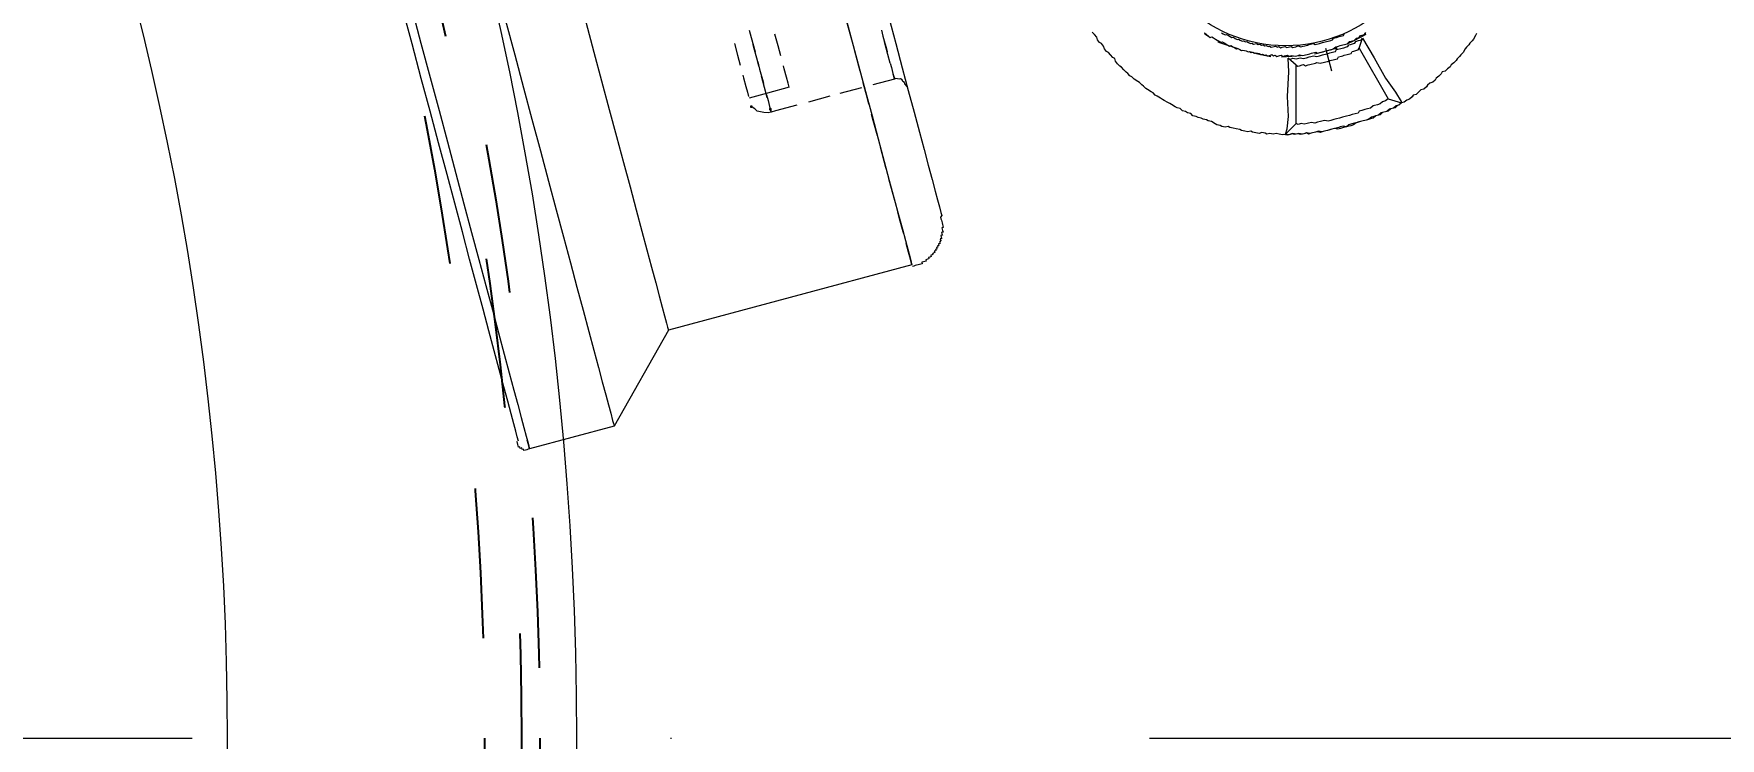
# Model space of a CAD drawing. Header units: millimetres. Extents: x 89051 to 218395, y -330386 to -125649.
# Drawn here: x 98586.9 to 98724.5, y -134300.8 to -134243.4 of the extents above; entities that cross this region are included whole.
import ezdxf

# ---------------------------------------------------------------- set-up
doc = ezdxf.new("R2010")
doc.units = ezdxf.units.MM
doc.header["$LTSCALE"] = 13
for name, pattern in [('1 实线', [0]), ('ACAD_ISO03W100', [1.18, 0.47, -0.71]), ('ACAD_ISO04W100', [30, 24, -3, 0, -3]), ('CENTER', [50.8, 31.75, -6.35, 6.35, -6.35])]:
    doc.linetypes.add(name, pattern=pattern)
doc.layers.get('0').update_dxf_attribs({"color": 1, "linetype": 'CENTER'})
doc.layers.add('C00-00-00', color=7, linetype='Continuous')
doc.layers.add('粗实线', color=4, linetype='Continuous')
doc.layers.add('C00-00-FF', color=5, linetype='Continuous', true_color=0x0000ff)
doc.layers.add('标注、文本', color=3, linetype='Continuous', lineweight=25)
doc.styles.get("Standard").update_dxf_attribs({"font": 'gbenor.shx', "bigfont": 'gbcbig.shx'})
doc.dimstyles.new('1-15', dxfattribs={"dimscale": 20, "dimtxt": 3.5, "dimasz": 2, "dimexe": 1.5, "dimexo": 0.5, "dimgap": 0.5, "dimtad": 1, "dimtoh": 1, "dimdec": 1, "dimdsep": 46, "dimtxsty": 'Standard', "dimcen": 2.5, "dimclrd": 3, "dimclre": 3, "dimclrt": 3, "dimadec": 0, "dimazin": 2, "dimtfac": 1, "dimtdec": 1, "dimtmove": 0, "dimatfit": 2, "dimfxl": 1, "dimarcsym": 0})

# ---------------------------------------------------------------- blocks, each defined once
blk = doc.blocks.new('225635')
at = {"layer": 'C00-00-00'}
h = blk.add_hatch(color=256, dxfattribs=at)
h.dxf.hatch_style = 2
h.paths.add_polyline_path([(72470.48, -125634.78), (72470.39, -125634.82), (72470.36, -125634.9), (72470.39, -125634.99), (72470.48, -125635.03), (72470.57, -125634.99), (72470.6, -125634.9), (72470.57, -125634.82)])
h = blk.add_hatch(color=256, dxfattribs=at)
h.dxf.hatch_style = 2
h.paths.add_polyline_path([(72471.93, -125635.39), (72471.85, -125635.42), (72471.81, -125635.51), (72471.85, -125635.6), (72471.93, -125635.63), (72472.02, -125635.6), (72472.05, -125635.51), (72472.02, -125635.42)])
h = blk.add_hatch(color=256, dxfattribs=at)
h.dxf.hatch_style = 2
h.paths.add_polyline_path([(72517.79, -125642.53), (72517.71, -125642.56), (72517.67, -125642.65), (72517.71, -125642.73), (72517.79, -125642.77), (72517.88, -125642.73), (72517.91, -125642.65), (72517.88, -125642.56)])
at = {"layer": 'C00-00-00', "lineweight": 15}
for points in [[(72445.07, -125656.32), (72445.07, -125655.96), (72445.07, -125655.48), (72445.07, -125654.87), (72445.07, -125654.02), (72445.07, -125652.94), (72445.07, -125651.73), (72445.07, -125650.27), (72445.07, -125648.7), (72445.07, -125647.01), (72445.07, -125645.19), (72445.07, -125643.13), (72445.07, -125640.96), (72445.07, -125638.66), (72445.07, -125636.24), (72445.07, -125633.82), (72445.07, -125631.15), (72445.07, -125628.49), (72445.07, -125625.71), (72445.07, -125622.8), (72445.07, -125620.02)], [(72445.79, -125620.02), (72445.79, -125622.93), (72445.79, -125625.83), (72445.79, -125628.61), (72445.79, -125631.27), (72445.79, -125633.94), (72445.79, -125636.48), (72445.79, -125638.9), (72445.79, -125641.2), (72445.79, -125643.38), (72445.79, -125645.43), (72445.79, -125647.37), (72445.79, -125649.18), (72445.79, -125650.76), (72445.79, -125652.21), (72445.79, -125653.42), (72445.79, -125654.51), (72445.79, -125655.36), (72445.79, -125656.08), (72445.79, -125656.69), (72445.79, -125656.93), (72445.79, -125657.17)], [(72452.93, -125622.93), (72452.93, -125625.83), (72452.93, -125628.61), (72452.93, -125631.27), (72452.93, -125633.94), (72452.93, -125636.48), (72452.93, -125638.9), (72452.93, -125641.2), (72452.93, -125643.38), (72452.93, -125645.43), (72452.93, -125647.37), (72452.93, -125649.18), (72452.93, -125650.76), (72452.93, -125652.21), (72452.93, -125653.42), (72452.93, -125654.51), (72452.93, -125655.36), (72452.93, -125656.08), (72452.93, -125656.69), (72452.93, -125656.93), (72452.93, -125657.17)], [(72459.23, -125611.19), (72459.23, -125613.85), (72459.23, -125616.63), (72459.23, -125619.42), (72459.23, -125622.08), (72459.23, -125624.74), (72459.23, -125627.28), (72459.23, -125629.7), (72459.23, -125632.12), (72459.23, -125634.42), (72459.23, -125636.6), (72459.23, -125638.66), (72459.23, -125640.59), (72459.23, -125642.41), (72459.23, -125643.98), (72459.23, -125645.43), (72459.23, -125646.76), (72459.23, -125647.85), (72459.23, -125648.82), (72459.23, -125649.55), (72459.23, -125650.15), (72459.23, -125650.51), (72459.23, -125650.76)], [(72479.8, -125621.35), (72479.8, -125624.01), (72479.8, -125626.56), (72479.8, -125629.1), (72479.8, -125631.52), (72479.8, -125633.82), (72479.8, -125636.12), (72479.8, -125638.17), (72479.8, -125640.11), (72479.8, -125642.04), (72479.8, -125643.62), (72479.8, -125645.19), (72479.8, -125646.52), (72479.8, -125647.73), (72479.8, -125648.7), (72479.8, -125649.43), (72479.8, -125650.15), (72479.8, -125650.51), (72479.8, -125650.76)], [(72483.19, -125620.99), (72483.19, -125623.53), (72483.19, -125626.07), (72483.19, -125628.49), (72483.19, -125630.79), (72483.19, -125632.97), (72483.19, -125635.03), (72483.19, -125636.96), (72483.19, -125638.78), (72483.19, -125640.47), (72483.19, -125641.92), (72483.19, -125643.25), (72483.19, -125644.46), (72483.19, -125645.43), (72483.19, -125646.16), (72483.19, -125646.76), (72483.19, -125647.25), (72483.19, -125647.49)], [(72529.17, -125644.46), (72529.05, -125644.59), (72528.81, -125644.83), (72528.68, -125644.95), (72528.44, -125645.07), (72528.32, -125645.19), (72528.08, -125645.31), (72527.96, -125645.43), (72527.72, -125645.67), (72527.47, -125645.8), (72527.35, -125645.92), (72527.11, -125646.04), (72526.99, -125646.16), (72526.75, -125646.28), (72526.51, -125646.4), (72526.39, -125646.52), (72526.14, -125646.64), (72525.9, -125646.76), (72525.66, -125646.76), (72525.54, -125646.88), (72525.3, -125647.01), (72525.05, -125647.13), (72524.93, -125647.25), (72524.69, -125647.37), (72524.45, -125647.37), (72524.21, -125647.49), (72524.09, -125647.61), (72523.84, -125647.73), (72523.6, -125647.73), (72523.36, -125647.85), (72523.12, -125647.97), (72522.88, -125647.97), (72522.76, -125648.09), (72522.51, -125648.22), (72522.27, -125648.22), (72522.03, -125648.34), (72521.79, -125648.34), (72521.54, -125648.46), (72521.42, -125648.46), (72521.18, -125648.58), (72520.94, -125648.58), (72520.7, -125648.58), (72520.46, -125648.7), (72520.21, -125648.7), (72519.97, -125648.7), (72519.73, -125648.82), (72519.49, -125648.82), (72519.25, -125648.82), (72519.12, -125648.82), (72518.88, -125648.94), (72518.64, -125648.94), (72518.4, -125648.94), (72518.16, -125648.94), (72517.91, -125648.94), (72517.67, -125648.94), (72517.43, -125648.94), (72517.19, -125648.94), (72516.95, -125649.06), (72516.7, -125648.94), (72516.46, -125648.94), (72516.34, -125648.94), (72516.1, -125648.94), (72515.86, -125648.94), (72515.62, -125648.94), (72515.37, -125648.94), (72515.13, -125648.94), (72514.89, -125648.94), (72514.65, -125648.82), (72514.41, -125648.82), (72514.16, -125648.82), (72513.92, -125648.82), (72513.68, -125648.7), (72513.56, -125648.7), (72513.32, -125648.7), (72513.07, -125648.58), (72512.83, -125648.58), (72512.59, -125648.46), (72512.35, -125648.46), (72512.11, -125648.46), (72511.86, -125648.34), (72511.74, -125648.34), (72511.5, -125648.22), (72511.26, -125648.09), (72511.02, -125648.09), (72510.78, -125647.97), (72510.53, -125647.97), (72510.41, -125647.85), (72510.17, -125647.73), (72509.93, -125647.73), (72509.69, -125647.61), (72509.44, -125647.49), (72509.32, -125647.37), (72509.08, -125647.37), (72508.84, -125647.25), (72508.6, -125647.13), (72508.48, -125647.01), (72508.23, -125646.88), (72507.99, -125646.76), (72507.75, -125646.64), (72507.63, -125646.52), (72507.39, -125646.52), (72507.15, -125646.4), (72507.02, -125646.28), (72506.78, -125646.16), (72506.66, -125646.04), (72506.42, -125645.8), (72506.18, -125645.67), (72506.06, -125645.55), (72505.81, -125645.43), (72505.69, -125645.31), (72505.45, -125645.19), (72505.33, -125645.07), (72505.09, -125644.95), (72504.97, -125644.71), (72504.72, -125644.59), (72504.6, -125644.46), (72504.36, -125644.34), (72504.24, -125644.1), (72504, -125643.98), (72503.88, -125643.86), (72503.64, -125643.62), (72503.51, -125643.5), (72503.39, -125643.38), (72503.15, -125643.13), (72503.03, -125643.01), (72502.91, -125642.89), (72502.67, -125642.65), (72502.55, -125642.53), (72502.43, -125642.29), (72502.3, -125642.17), (72502.06, -125641.92), (72501.94, -125641.8), (72501.82, -125641.56), (72501.7, -125641.44), (72501.58, -125641.2), (72501.46, -125641.08), (72501.22, -125640.83), (72501.09, -125640.59), (72500.97, -125640.47), (72500.85, -125640.23), (72500.73, -125640.11), (72500.61, -125639.87), (72500.49, -125639.62), (72500.37, -125639.5), (72500.25, -125639.26), (72500.13, -125639.02), (72500.13, -125638.78), (72500.01, -125638.66), (72499.88, -125638.41), (72499.76, -125638.17), (72499.64, -125638.05), (72499.52, -125637.81), (72499.52, -125637.57), (72499.4, -125637.33), (72499.28, -125637.2), (72499.16, -125636.96), (72499.16, -125636.72), (72499.04, -125636.48), (72498.92, -125636.24)], [(72470.48, -125629.58), (72470.48, -125630.55)], [(72471.93, -125628.85), (72471.93, -125629.46)], [(72471.93, -125629.46), (72471.93, -125630.67)], [(72473.87, -125630.67), (72473.87, -125629.7)], [(72507.75, -125638.66), (72507.75, -125638.78), (72507.87, -125638.9), (72507.99, -125639.02), (72508.11, -125639.14), (72508.23, -125639.14), (72508.36, -125639.26), (72508.48, -125639.38), (72508.6, -125639.5), (72508.72, -125639.62), (72508.84, -125639.75), (72508.96, -125639.75), (72509.08, -125639.87), (72509.2, -125639.99), (72509.32, -125640.11), (72509.44, -125640.23), (72509.57, -125640.23), (72509.69, -125640.35), (72509.81, -125640.47), (72509.93, -125640.59), (72510.05, -125640.59), (72510.17, -125640.71), (72510.29, -125640.83), (72510.41, -125640.83), (72510.65, -125640.96), (72510.78, -125641.08), (72510.9, -125641.08), (72511.02, -125641.2), (72511.14, -125641.2), (72511.26, -125641.32), (72511.38, -125641.32), (72511.62, -125641.44), (72511.74, -125641.56), (72511.86, -125641.56), (72511.99, -125641.68), (72512.11, -125641.68), (72512.23, -125641.8), (72512.47, -125641.8), (72512.59, -125641.8), (72512.71, -125641.92), (72512.83, -125641.92), (72512.95, -125642.04), (72513.2, -125642.04), (72513.32, -125642.04), (72513.44, -125642.17), (72513.56, -125642.17), (72513.8, -125642.17), (72513.92, -125642.29), (72514.04, -125642.29), (72514.16, -125642.29), (72514.41, -125642.41), (72514.53, -125642.41), (72514.65, -125642.41), (72514.77, -125642.41), (72515.01, -125642.53), (72515.13, -125642.53), (72515.25, -125642.53), (72515.37, -125642.53), (72515.62, -125642.53), (72515.74, -125642.53), (72515.86, -125642.53), (72516.1, -125642.53), (72516.22, -125642.65), (72516.34, -125642.65), (72516.46, -125642.65), (72516.7, -125642.65), (72516.83, -125642.65), (72516.95, -125642.65), (72517.07, -125642.65), (72517.31, -125642.65), (72517.43, -125642.65), (72517.55, -125642.65), (72517.79, -125642.53), (72517.91, -125642.53), (72518.04, -125642.53), (72518.16, -125642.53), (72518.4, -125642.53), (72518.52, -125642.53), (72518.64, -125642.53), (72518.76, -125642.53), (72519, -125642.41), (72519.12, -125642.41), (72519.25, -125642.41), (72519.37, -125642.41), (72519.61, -125642.29), (72519.73, -125642.29), (72519.85, -125642.29), (72519.97, -125642.17), (72520.21, -125642.17), (72520.33, -125642.17), (72520.46, -125642.04)], [(72509.08, -125639.02), (72509.2, -125639.14), (72509.32, -125639.26), (72509.44, -125639.26), (72509.57, -125639.38), (72509.69, -125639.5), (72509.81, -125639.62), (72509.93, -125639.62), (72510.05, -125639.75), (72510.17, -125639.87), (72510.29, -125639.87), (72510.41, -125639.99), (72510.53, -125640.11), (72510.65, -125640.11), (72510.78, -125640.23), (72510.9, -125640.23), (72511.02, -125640.35), (72511.14, -125640.47), (72511.26, -125640.47), (72511.38, -125640.59), (72511.62, -125640.59), (72511.74, -125640.71), (72511.86, -125640.71), (72511.99, -125640.83), (72512.11, -125640.83), (72512.23, -125640.96), (72512.35, -125640.96), (72512.47, -125641.08), (72512.59, -125641.08), (72512.71, -125641.2), (72512.95, -125641.2), (72513.07, -125641.2), (72513.2, -125641.32), (72513.32, -125641.32), (72513.44, -125641.44), (72513.56, -125641.44), (72513.8, -125641.44), (72513.92, -125641.56), (72514.04, -125641.56), (72514.16, -125641.56), (72514.28, -125641.56), (72514.41, -125641.68), (72514.65, -125641.68), (72514.77, -125641.68), (72514.89, -125641.68), (72515.01, -125641.8), (72515.13, -125641.8), (72515.37, -125641.8), (72515.49, -125641.8), (72515.62, -125641.8), (72515.74, -125641.8), (72515.86, -125641.8), (72516.1, -125641.8), (72516.22, -125641.92), (72516.34, -125641.92), (72516.46, -125641.92), (72516.58, -125641.92), (72516.83, -125641.92), (72516.95, -125641.92), (72517.07, -125641.92), (72517.19, -125641.92), (72517.31, -125641.92), (72517.55, -125641.92), (72517.67, -125641.92), (72517.79, -125641.8), (72517.91, -125641.8), (72518.04, -125641.8), (72518.28, -125641.8), (72518.4, -125641.8), (72518.52, -125641.8), (72518.64, -125641.8), (72518.76, -125641.68)], [(72470.48, -125630.55), (72470.48, -125631.4)], [(72471.93, -125630.19), (72471.93, -125630.06)], [(72471.93, -125631.52), (72471.93, -125630.19)], [(72473.87, -125631.52), (72473.87, -125630.67)], [(72479.8, -125631.76), (72479.8, -125629.94)], [(72470.48, -125632.24), (72470.48, -125632.48)], [(72470.48, -125632.48), (72470.48, -125633.21)], [(72471.93, -125631.52), (72471.93, -125632.12)], [(72471.93, -125631.88), (72471.93, -125631.52)], [(72471.93, -125632.12), (72471.93, -125633.21)], [(72473.87, -125632.61), (72473.87, -125632.36)], [(72482.34, -125631.64), (72482.34, -125632.12)], [(72482.34, -125632.12), (72482.34, -125633.21)], [(72470.48, -125633.21), (72470.48, -125633.69)], [(72470.48, -125633.69), (72470.48, -125634.06)], [(72471.93, -125633.69), (72471.93, -125632.73)], [(72471.93, -125633.21), (72471.93, -125633.33)], [(72471.93, -125634.42), (72471.93, -125633.69)], [(72473.87, -125633.33), (72473.87, -125632.61)], [(72473.87, -125633.82), (72473.87, -125633.33)], [(72473.87, -125634.06), (72473.87, -125633.82)], [(72479.8, -125634.42), (72479.8, -125632.61)], [(72482.34, -125633.69), (72482.34, -125632.61)], [(72482.34, -125633.21), (72482.34, -125633.45)], [(72482.34, -125634.42), (72482.34, -125633.69)], [(72472.05, -125634.18), (72470.48, -125634.18)], [(72470.72, -125635.15), (72470.48, -125634.9)], [(72470.84, -125635.39), (72470.72, -125635.15)], [(72471.93, -125634.3), (72471.93, -125634.78)], [(72471.93, -125634.54), (72471.93, -125634.42)], [(72471.93, -125634.78), (72471.93, -125635.27)], [(72473.87, -125634.18), (72472.05, -125634.18)], [(72473.87, -125634.18), (72473.87, -125634.06)], [(72482.34, -125634.42), (72482.34, -125634.78)], [(72482.34, -125634.78), (72482.34, -125635.27)], [(72471.08, -125635.51), (72470.84, -125635.39)], [(72471.33, -125635.63), (72471.08, -125635.51)], [(72471.69, -125635.75), (72471.33, -125635.63)], [(72471.93, -125635.75), (72471.69, -125635.75)], [(72471.93, -125635.27), (72471.93, -125635.63)], [(72471.93, -125635.75), (72471.93, -125635.51)], [(72471.93, -125635.63), (72471.93, -125635.75)], [(72472.29, -125635.75), (72471.93, -125635.75)], [(72474.11, -125635.75), (72472.29, -125635.75)], [(72476.89, -125635.75), (72475.08, -125635.75)], [(72479.56, -125635.75), (72477.74, -125635.75)], [(72479.8, -125636.72), (72479.8, -125635.39)], [(72482.34, -125635.75), (72480.52, -125635.75)], [(72482.34, -125635.27), (72482.34, -125635.63)], [(72482.34, -125635.51), (72482.34, -125635.39)], [(72482.34, -125635.75), (72482.34, -125635.51)], [(72482.34, -125635.63), (72482.34, -125635.75)], [(72482.46, -125635.75), (72482.34, -125635.75)], [(72482.7, -125635.87), (72482.46, -125635.75)], [(72482.82, -125635.87), (72482.7, -125635.87)], [(72482.94, -125635.99), (72482.82, -125635.87)], [(72482.94, -125636.12), (72482.94, -125635.99)], [(72483.06, -125636.24), (72482.94, -125636.12)], [(72483.06, -125636.36), (72483.06, -125636.24)], [(72483.19, -125636.6), (72483.06, -125636.36)], [(72479.8, -125637.2), (72479.8, -125636.72)], [(72479.8, -125638.78), (72479.8, -125638.05)], [(72479.8, -125639.87), (72479.8, -125638.78)], [(72507.75, -125638.66), (72507.99, -125639.02)], [(72508.6, -125639.62), (72508.72, -125639.75)], [(72508.72, -125639.75), (72510.05, -125640.59)], [(72479.8, -125642.53), (72479.8, -125640.83)], [(72510.9, -125641.08), (72511.5, -125641.44)], [(72511.5, -125641.44), (72512.47, -125641.92)], [(72479.8, -125642.65), (72479.8, -125642.53)], [(72511.99, -125648.34), (72512.23, -125647.97), (72512.59, -125647.01), (72512.95, -125645.43), (72513.56, -125643.5), (72513.8, -125642.41)], [(72513.07, -125647.73), (72514.28, -125643.13)], [(72513.32, -125642.17), (72514.53, -125642.41)], [(72514.28, -125643.13), (72513.8, -125642.41)], [(72513.8, -125642.41), (72513.92, -125642.53), (72514.04, -125642.53), (72514.16, -125642.53), (72514.41, -125642.65), (72514.53, -125642.65), (72514.65, -125642.65), (72514.77, -125642.65), (72515.01, -125642.77), (72515.13, -125642.77), (72515.25, -125642.77), (72515.49, -125642.77), (72515.62, -125642.77), (72515.74, -125642.77), (72515.86, -125642.77), (72516.1, -125642.89), (72516.22, -125642.89), (72516.34, -125642.89), (72516.58, -125642.89), (72516.7, -125642.89), (72516.83, -125642.89), (72517.07, -125642.89), (72517.19, -125642.89), (72517.31, -125642.89), (72517.55, -125642.89), (72517.67, -125642.89), (72517.79, -125642.77), (72517.91, -125642.77), (72518.16, -125642.77), (72518.28, -125642.77), (72518.4, -125642.77), (72518.64, -125642.77), (72518.76, -125642.77), (72518.88, -125642.65), (72519, -125642.65), (72519.25, -125642.65), (72519.37, -125642.65), (72519.49, -125642.53), (72519.73, -125642.53), (72519.85, -125642.53), (72519.97, -125642.53), (72520.09, -125642.41)], [(72514.28, -125643.13), (72514.41, -125643.25), (72514.53, -125643.25), (72514.77, -125643.25), (72514.89, -125643.25), (72515.01, -125643.38), (72515.25, -125643.38), (72515.37, -125643.38), (72515.49, -125643.38), (72515.74, -125643.38), (72515.86, -125643.38), (72515.98, -125643.38), (72516.22, -125643.5), (72516.34, -125643.5), (72516.46, -125643.5), (72516.7, -125643.5), (72516.83, -125643.5), (72517.07, -125643.5), (72517.19, -125643.5), (72517.31, -125643.5), (72517.55, -125643.5), (72517.67, -125643.5), (72517.79, -125643.38), (72518.04, -125643.38), (72518.16, -125643.38), (72518.28, -125643.38), (72518.52, -125643.38), (72518.64, -125643.38), (72518.88, -125643.38), (72519, -125643.25), (72519.12, -125643.25), (72519.37, -125643.25), (72519.49, -125643.25), (72519.61, -125643.13)], [(72514.53, -125642.41), (72515.13, -125642.53)], [(72515.98, -125642.65), (72516.1, -125642.65)], [(72516.1, -125642.65), (72517.79, -125642.65)], [(72518.76, -125642.53), (72519.37, -125642.41)], [(72519.37, -125642.41), (72520.46, -125642.17)], [(72519.61, -125643.13), (72520.09, -125642.41)], [(72519.61, -125643.13), (72520.82, -125647.73)], [(72520.09, -125642.41), (72520.58, -125644.22), (72521.06, -125646.04), (72521.54, -125647.37), (72521.79, -125648.22), (72521.79, -125648.34)], [(72479.8, -125644.1), (72479.8, -125643.5)], [(72479.8, -125645.31), (72479.8, -125644.1)], [(72479.8, -125646.88), (72479.8, -125646.28)], [(72479.8, -125647.97), (72479.8, -125646.88)], [(72483.19, -125647.49), (72483.06, -125647.61), (72483.06, -125647.73), (72483.06, -125647.85), (72483.06, -125647.97), (72483.06, -125648.09), (72483.06, -125648.22), (72483.06, -125648.34), (72483.06, -125648.46), (72482.94, -125648.46), (72482.94, -125648.58), (72482.94, -125648.7), (72482.94, -125648.82), (72482.82, -125648.82), (72482.82, -125648.94), (72482.82, -125649.06), (72482.7, -125649.06), (72482.7, -125649.18), (72482.7, -125649.3), (72482.58, -125649.3), (72482.58, -125649.43), (72482.46, -125649.55), (72482.46, -125649.67), (72482.34, -125649.67), (72482.34, -125649.79), (72482.22, -125649.79), (72482.22, -125649.91), (72482.1, -125649.91), (72482.1, -125650.03), (72481.98, -125650.03), (72481.98, -125650.15), (72481.85, -125650.15), (72481.85, -125650.27), (72481.73, -125650.27), (72481.61, -125650.39), (72481.49, -125650.39), (72481.49, -125650.51), (72481.37, -125650.51), (72481.25, -125650.51), (72481.25, -125650.64), (72481.13, -125650.64), (72481.01, -125650.64), (72481.01, -125650.76), (72480.89, -125650.76), (72480.77, -125650.76), (72480.64, -125650.76), (72480.64, -125650.88), (72480.52, -125650.88), (72480.4, -125650.88), (72480.28, -125650.88), (72480.16, -125650.88), (72480.04, -125650.88), (72479.92, -125650.88), (72479.8, -125650.88)], [(72479.8, -125648.09), (72479.8, -125647.97)], [(72479.8, -125649.67), (72479.8, -125648.94)], [(72513.07, -125647.73), (72511.99, -125648.34)], [(72521.79, -125648.34), (72521.54, -125648.46), (72521.3, -125648.46), (72521.06, -125648.58), (72520.82, -125648.58), (72520.58, -125648.7), (72520.33, -125648.7), (72520.09, -125648.7), (72519.85, -125648.82), (72519.73, -125648.82), (72519.49, -125648.82), (72519.25, -125648.94), (72519, -125648.94), (72518.76, -125648.94), (72518.52, -125648.94), (72518.28, -125648.94), (72518.04, -125648.94), (72517.79, -125648.94), (72517.55, -125649.06), (72517.31, -125649.06), (72517.07, -125649.06), (72516.83, -125649.06), (72516.7, -125649.06), (72516.46, -125649.06), (72516.22, -125649.06), (72515.98, -125648.94), (72515.74, -125648.94), (72515.49, -125648.94), (72515.25, -125648.94), (72515.01, -125648.94), (72514.77, -125648.94), (72514.53, -125648.82), (72514.28, -125648.82), (72514.04, -125648.82), (72513.8, -125648.82), (72513.68, -125648.7), (72513.44, -125648.7), (72513.2, -125648.7), (72512.95, -125648.58), (72512.71, -125648.58), (72512.47, -125648.46), (72512.23, -125648.46), (72511.99, -125648.34)], [(72520.82, -125647.73), (72520.58, -125647.85), (72520.33, -125647.85), (72520.09, -125647.97), (72519.85, -125647.97), (72519.61, -125647.97), (72519.49, -125647.97), (72519.25, -125648.09), (72519, -125648.09), (72518.76, -125648.09), (72518.52, -125648.09), (72518.28, -125648.09), (72518.16, -125648.22), (72517.91, -125648.22), (72517.67, -125648.22), (72517.43, -125648.22), (72517.19, -125648.22), (72516.95, -125648.22), (72516.83, -125648.22), (72516.58, -125648.22), (72516.34, -125648.22), (72516.1, -125648.22), (72515.86, -125648.22), (72515.62, -125648.22), (72515.37, -125648.09), (72515.25, -125648.09), (72515.01, -125648.09), (72514.77, -125648.09), (72514.53, -125648.09), (72514.28, -125647.97), (72514.04, -125647.97), (72513.92, -125647.97), (72513.68, -125647.97), (72513.44, -125647.85), (72513.2, -125647.85), (72513.07, -125647.73)], [(72520.82, -125647.73), (72521.79, -125648.34)], [(72479.8, -125650.27), (72479.8, -125649.67)], [(72479.8, -125650.64), (72479.8, -125650.27)], [(72459.23, -125650.76), (72452.93, -125657.17)], [(72479.8, -125650.76), (72459.23, -125650.76)], [(72479.8, -125650.76), (72479.8, -125650.64)], [(72445.79, -125657.17), (72445.67, -125657.17), (72445.55, -125657.17), (72445.43, -125657.17), (72445.31, -125657.17), (72445.31, -125657.05), (72445.19, -125657.05), (72445.19, -125656.93), (72445.07, -125656.93), (72445.07, -125656.81), (72444.95, -125656.81), (72444.95, -125656.69), (72444.95, -125656.57), (72444.95, -125656.44), (72444.95, -125656.32)], [(72445.79, -125656.81), (72445.79, -125656.44)], [(72445.79, -125657.05), (72445.79, -125656.81)], [(72445.79, -125657.17), (72445.79, -125657.05)], [(72452.93, -125657.17), (72445.79, -125657.17)]]:
    blk.add_lwpolyline(points, dxfattribs=at)
at = {"layer": 'C00-00-FF', "lineweight": 15}
blk.add_lwpolyline([(72516.95, -125642.41), (72516.95, -125644.34)], dxfattribs=at)
blk.add_circle((72516.95, -125629.94), 11.86, dxfattribs=at)
blk = doc.blocks.new('*D590')
at = {"layer": 'Defpoints', "color": 0, "transparency": 16777216}
for p in [(98717.57, -134295.7), (97992.25, -134341.66), (98717.57, -134923.23)]:
    blk.add_point(p, dxfattribs=at)
at = {"layer": '标注、文本', "color": 3, "lineweight": -2, "transparency": 16777216}
for p, q in [((98717.57, -134305.7), (98717.57, -134953.23)), ((97992.25, -134351.66), (97992.25, -134953.23)), ((98032.25, -134923.23), (98677.57, -134923.23))]:
    blk.add_line(p, q, dxfattribs=at)
at = {"layer": '标注、文本', "color": 3, "transparency": 16777216}
for points in [[(98032.25, -134916.56), (98032.25, -134929.9), (97992.25, -134923.23)], [(98677.57, -134916.56), (98677.57, -134929.9), (98717.57, -134923.23)]]:
    blk.add_solid(points, dxfattribs=at)
at = {"layer": '标注、文本', "color": 3, "transparency": 16777216, "insert": (98354.91, -134878.23), "char_height": 70, "attachment_point": 5}
blk.add_mtext('761', dxfattribs=at)
blk = doc.blocks.new('*D594')
at = {"layer": 'Defpoints', "color": 0, "transparency": 16777216}
for p in [(98951.78, -134196.72), (98723.87, -134203.73), (98589.51, -134239.73), (97897.72, -134300.78), (98875.86, -134300.78)]:
    blk.add_point(p, dxfattribs=at)
at = {"layer": '标注、文本', "color": 3, "lineweight": -2, "transparency": 16777216}
for p, q in [((98733.53, -134201.14), (98969.45, -134137.92)), ((98885.86, -134300.78), (98990.89, -134300.78))]:
    blk.add_line(p, q, dxfattribs=at)
blk.add_arc((98361.67, -134300.78), 599.22, 3.82541, 11.17459, dxfattribs=at)
at = {"layer": '标注、文本', "color": 3, "transparency": 16777216}
for points in [[(98943.03, -134186.16), (98956.02, -134183.14), (98940.47, -134145.69)], [(98966.21, -134260.58), (98952.89, -134261.02), (98960.89, -134300.78)]]:
    blk.add_solid(points, dxfattribs=at)
at = {"layer": '标注、文本', "color": 3, "transparency": 16777216, "insert": (98958.38, -134201.08), "char_height": 70, "attachment_point": 5}
blk.add_mtext('15°', dxfattribs=at)

msp = doc.modelspace()

# ---------------------------------------------------------------- linework, layer by layer
at = {"color": 7, "linetype": '1 实线', "lineweight": 0}
for radius in [269.5, 241]:
    msp.add_circle((98361.67, -134300.78), radius, dxfattribs=at)
at = {"layer": '标注、文本', "color": 1, "linetype": 'ACAD_ISO04W100', "lineweight": 15}
msp.add_line((97897.72, -134300.78), (98825.62, -134300.78), dxfattribs=at)
at = {"layer": '粗实线', "color": 2, "linetype": 'ACAD_ISO03W100', "ltscale": 2}
for radius in [266.5, 265, 262]:
    msp.add_circle((98361.67, -134300.78), radius, dxfattribs=at)

# ---------------------------------------------------------------- block references
at = {"layer": '标注、文本', "rotation": 15}
msp.add_blockref('225635', (-3872.39, -31652.04), dxfattribs=at)

# ---------------------------------------------------------------- dimensions: what is measured, and where the dimension line sits
at = {"layer": '标注、文本'}
dim = msp.add_angular_dim_2l(base=(98951.78, -134196.72), line1=((97897.72, -134300.78), (98875.86, -134300.78)), line2=((98589.51, -134239.73), (98723.87, -134203.73)), dimstyle='1-15', dxfattribs=at)
dim.commit()
dim.dimension.update_dxf_attribs({"geometry": '*D594', "text_midpoint": (98958.38, -134246.08), "dimtype": 162})
dim = msp.add_linear_dim(base=(98717.57, -134923.23), p1=(97992.25, -134341.66), p2=(98717.57, -134295.7), text='761', dimstyle='1-15', dxfattribs=at)
dim.commit()
dim.dimension.update_dxf_attribs({"geometry": '*D590', "text_midpoint": (98354.91, -134878.23)})

doc.saveas('drawing.dxf')
